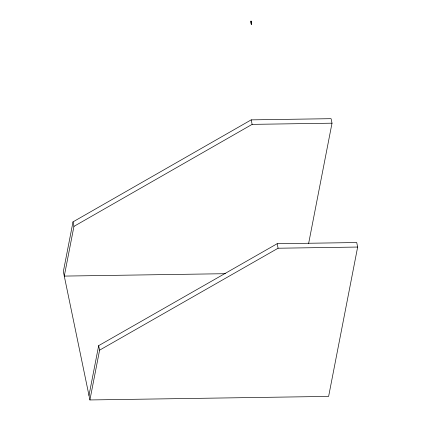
<?xml version="1.0" encoding="UTF-8"?>
<svg xmlns="http://www.w3.org/2000/svg" width="421" height="421" viewBox="0 0 421 421"><rect width="100%" height="100%" fill="white"/><g stroke="black" fill="none" stroke-linecap="round" stroke-linejoin="round"><path stroke-width="0.63" d="M308.614 243.575L332.016 123.185L331.085 118.68L251.205 119.864L73.012 221.872L63.345 271.582L89.915 399.95L328.622 396.408L357.655 247.048L356.719 242.543L277.155 243.722L98.661 345.657L88.984 395.445M73.012 221.872L73.943 226.377L64.281 276.087L225.388 273.697M89.915 399.95L99.593 350.161L98.661 345.657M251.027 21.05L250.816 22.124L251.284 24.376L251.516 23.192L251.027 21.05L251.284 24.376M73.943 226.377L252.137 124.369L332.016 123.185M99.593 350.161L278.086 248.227L357.655 247.048M277.155 243.722L278.086 248.227M251.205 119.864L252.137 124.369"/></g></svg>
